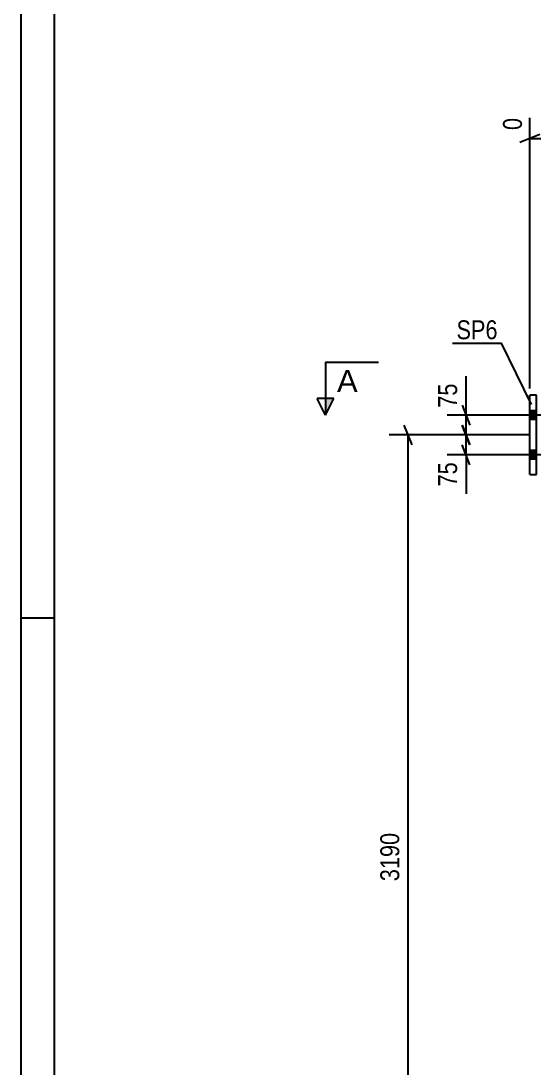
# Model space of a CAD drawing. Header units: millimetres. Extents: x 0 to 1189, y 0 to 841.
# Drawn here: x 0 to 77.5, y 528 to 686.3 of the extents above; entities that cross this region are included whole.
import ezdxf

# ---------------------------------------------------------------- set-up
doc = ezdxf.new("R2010")
doc.units = ezdxf.units.MM
doc.styles.add('Arial', font='ARIAL.TTF', dxfattribs={"height": 0.2})
doc.styles.add('Arial Narrow', font='ARIALN.TTF', dxfattribs={"height": 0.2})

# ---------------------------------------------------------------- blocks, each defined once
blk = doc.blocks.new('Unknown-814407264-1135')
at = {"color": 5, "linetype": 'Continuous'}
for p, q in [((0, 841), (0, 0)), ((5, 836), (5, 5)), ((5, 596), (0, 596))]:
    blk.add_line(p, q, dxfattribs=at)
blk = doc.blocks.new('Bolt-814407264-3914 - 3878')
at = {"linetype": 'Continuous'}
for points in [[(76.9, 627.36), (76.9, 626.04), (77.9, 626.04), (77.9, 627.36)], [(76.9, 627.36), (76.9, 626.04), (77.9, 626.04), (77.9, 627.36)], [(76.9, 621.36), (76.9, 620.04), (77.9, 620.04), (77.9, 621.36)], [(76.9, 621.36), (76.9, 620.04), (77.9, 620.04), (77.9, 621.36)]]:
    blk.add_hatch(color=1, dxfattribs=at).paths.add_polyline_path(points)
at = {"color": 1, "linetype": 'Continuous'}
for p, q in [((77.9, 627.36), (76.9, 627.36)), ((77.9, 627.36), (76.9, 627.36)), ((78.66, 626.7), (73.9, 626.7)), ((78.66, 626.7), (73.9, 626.7)), ((77.9, 626.04), (76.9, 626.04)), ((77.9, 626.04), (76.9, 626.04)), ((78.66, 620.7), (73.9, 620.7)), ((78.66, 620.7), (73.9, 620.7)), ((77.9, 621.36), (76.9, 621.36)), ((77.9, 621.36), (76.9, 621.36)), ((77.9, 620.04), (76.9, 620.04)), ((77.9, 620.04), (76.9, 620.04))]:
    blk.add_line(p, q, dxfattribs=at)
blk = doc.blocks.new('Part-814407264-4168 - 3878')
at = {"color": 2, "linetype": 'Continuous'}
for p, q in [((76.9, 617.7), (76.9, 629.7)), ((77.9, 629.7), (76.9, 629.7)), ((77.9, 617.7), (77.9, 629.7)), ((76.9, 617.7), (77.9, 617.7))]:
    blk.add_line(p, q, dxfattribs=at)
blk = doc.blocks.new('StraightDimension-814407264-4393 - 3878')
at = {"color": 7, "linetype": 'Continuous'}
for p, q in [((66.65, 628.2), (67.85, 625.2)), ((74.83, 626.7), (64.4, 626.7)), ((67.25, 623.7), (67.25, 626.7)), ((67.85, 622.2), (66.65, 625.2)), ((76.9, 623.7), (64.4, 623.7))]:
    blk.add_line(p, q, dxfattribs=at)
at = {"color": 0}
blk.add_wipeout([(66.5, 632.08), (62.3, 632.08), (62.3, 627.22), (66.5, 627.22)], dxfattribs=at)
at = {"color": 7, "linetype": 'Continuous'}
blk.add_line((67.25, 626.7), (67.25, 632.6), dxfattribs=at)
blk.add_line((67.25, 626.7), (67.25, 632.6), dxfattribs=at)
at = {"color": 3, "style": 'Arial Narrow'}
blk.add_text('75', height=2.863, rotation=90.0002, dxfattribs=at).set_placement((65.9, 627.82))
blk = doc.blocks.new('StraightDimension-814407264-4402 - 3878')
at = {"color": 7, "linetype": 'Continuous'}
for p, q in [((66.65, 625.2), (67.85, 622.2)), ((76.9, 623.7), (64.4, 623.7)), ((67.85, 619.2), (66.65, 622.2)), ((67.25, 620.7), (67.25, 623.7)), ((75.28, 620.7), (64.4, 620.7))]:
    blk.add_line(p, q, dxfattribs=at)
at = {"color": 0}
blk.add_wipeout([(66.5, 620.17), (62.3, 620.17), (62.3, 615.32), (66.5, 615.32)], dxfattribs=at)
at = {"color": 7, "linetype": 'Continuous'}
blk.add_line((67.25, 620.7), (67.25, 614.79), dxfattribs=at)
blk.add_line((67.25, 620.7), (67.25, 614.79), dxfattribs=at)
at = {"color": 3, "style": 'Arial Narrow'}
blk.add_text('75', height=2.863, rotation=90.0002, dxfattribs=at).set_placement((65.9, 615.92))
blk = doc.blocks.new('StraightDimension-814407264-4636 - 3878')
at = {"color": 7, "linetype": 'Continuous'}
for p, q in [((59.11, 622.2), (57.91, 625.2)), ((76.9, 623.7), (55.66, 623.7)), ((58.51, 496.1), (58.51, 623.7)), ((57.91, 497.6), (59.11, 494.6)), ((76.9, 496.1), (55.66, 496.1))]:
    blk.add_line(p, q, dxfattribs=at)
at = {"color": 0}
blk.add_wipeout([(57.76, 564.15), (53.56, 564.15), (53.56, 555.64), (57.76, 555.64)], dxfattribs=at)
at = {"color": 3, "style": 'Arial Narrow'}
blk.add_text('3190', height=2.863, rotation=90.0002, dxfattribs=at).set_placement((57.16, 556.24))
blk = doc.blocks.new('StraightDimension-814407264-8401 - 3878')
at = {"color": 7, "linetype": 'Continuous'}
for p, q in [((108.4, 618.7), (108.4, 681.61)), ((76.9, 630.7), (76.9, 671.63)), ((78.4, 669.1), (75.4, 667.9)), ((76.9, 668.5), (108.4, 668.5)), ((106.9, 667.9), (109.9, 669.1))]:
    blk.add_line(p, q, dxfattribs=at)
at = {"color": 0, "linetype": 'Continuous'}
for points in [[(107.8, 682.21), (103.6, 682.21), (103.6, 673.7), (107.8, 673.7)], [(76.3, 672.23), (72.1, 672.23), (72.1, 669.2), (76.3, 669.2)]]:
    blk.add_wipeout(points, dxfattribs=at)
at = {"color": 0}
blk.add_wipeout([(96.91, 669.25), (96.91, 673.45), (88.4, 673.45), (88.4, 669.25)], dxfattribs=at)
at = {"color": 3, "linetype": 'Continuous', "style": 'Arial Narrow'}
for s, height, p in [('1308', 2.863, (107.2, 674.3)), ('0', 2.86, (75.7, 669.8))]:
    blk.add_text(s, height=height, rotation=90.0002, dxfattribs=at).set_placement(p)
at = {"color": 3, "style": 'Arial Narrow'}
blk.add_text('1308', height=2.863, dxfattribs=at).set_placement((89, 669.85))
blk = doc.blocks.new('Mark-814407264-4164 - 3878')
at = {"color": 0}
blk.add_wipeout([(72.02, 638.17), (72.02, 641.17), (65.81, 641.17), (65.81, 638.17)], dxfattribs=at)
blk.add_wipeout([(72.02, 638.17), (72.02, 641.17), (65.81, 641.17), (65.81, 638.17)], dxfattribs=at)
at = {"color": 30, "linetype": 'Continuous'}
for p in [(65.21, 637.57), (77.15, 628.33)]:
    blk.add_line(p, (72.62, 637.57), dxfattribs=at)
at = {"color": 3, "style": 'Arial Narrow'}
blk.add_text('SP6', height=2.863, dxfattribs=at).set_placement((65.81, 638.17))
blk = doc.blocks.new('SectionMark-814407264-5293 - 3878')
at = {"linetype": 'Continuous'}
blk.add_hatch(color=6, dxfattribs=at).paths.add_polyline_path([(46.01, 629.2), (47.26, 629.2), (46.01, 626.7)])
at = {"color": 6, "linetype": 'Continuous'}
for p, q in [((46.01, 634.7), (54.01, 634.7)), ((46.01, 634.7), (46.01, 626.7)), ((46.01, 626.7), (44.76, 629.2)), ((47.26, 629.2), (44.76, 629.2)), ((46.01, 626.7), (47.26, 629.2))]:
    blk.add_line(p, q, dxfattribs=at)
at = {"color": 0, "linetype": 'Continuous'}
blk.add_wipeout([(50.87, 630.2), (50.87, 633.7), (47.76, 633.7), (47.76, 630.2)], dxfattribs=at)
at = {"color": 3, "linetype": 'Continuous', "style": 'Arial'}
blk.add_text('A', height=3.34, dxfattribs=at).set_placement((47.76, 630.2))

msp = doc.modelspace()

# ---------------------------------------------------------------- block references
for name in ['Unknown-814407264-1135', 'Part-814407264-4168 - 3878', 'Bolt-814407264-3914 - 3878']:
    msp.add_blockref(name, (0, 0))

# ---------------------------------------------------------------- next in the draw order: block references
msp.add_blockref('StraightDimension-814407264-4393 - 3878', (0, 0))

# ---------------------------------------------------------------- next in the draw order: block references
msp.add_blockref('StraightDimension-814407264-4402 - 3878', (0, 0))

# ---------------------------------------------------------------- next in the draw order: block references
msp.add_blockref('StraightDimension-814407264-4636 - 3878', (0, 0))

# ---------------------------------------------------------------- next in the draw order: block references
msp.add_blockref('StraightDimension-814407264-8401 - 3878', (0, 0))

# ---------------------------------------------------------------- next in the draw order: block references
msp.add_blockref('Mark-814407264-4164 - 3878', (0, 0))

# ---------------------------------------------------------------- next in the draw order: block references
msp.add_blockref('SectionMark-814407264-5293 - 3878', (0, 0))

doc.saveas('drawing.dxf')
